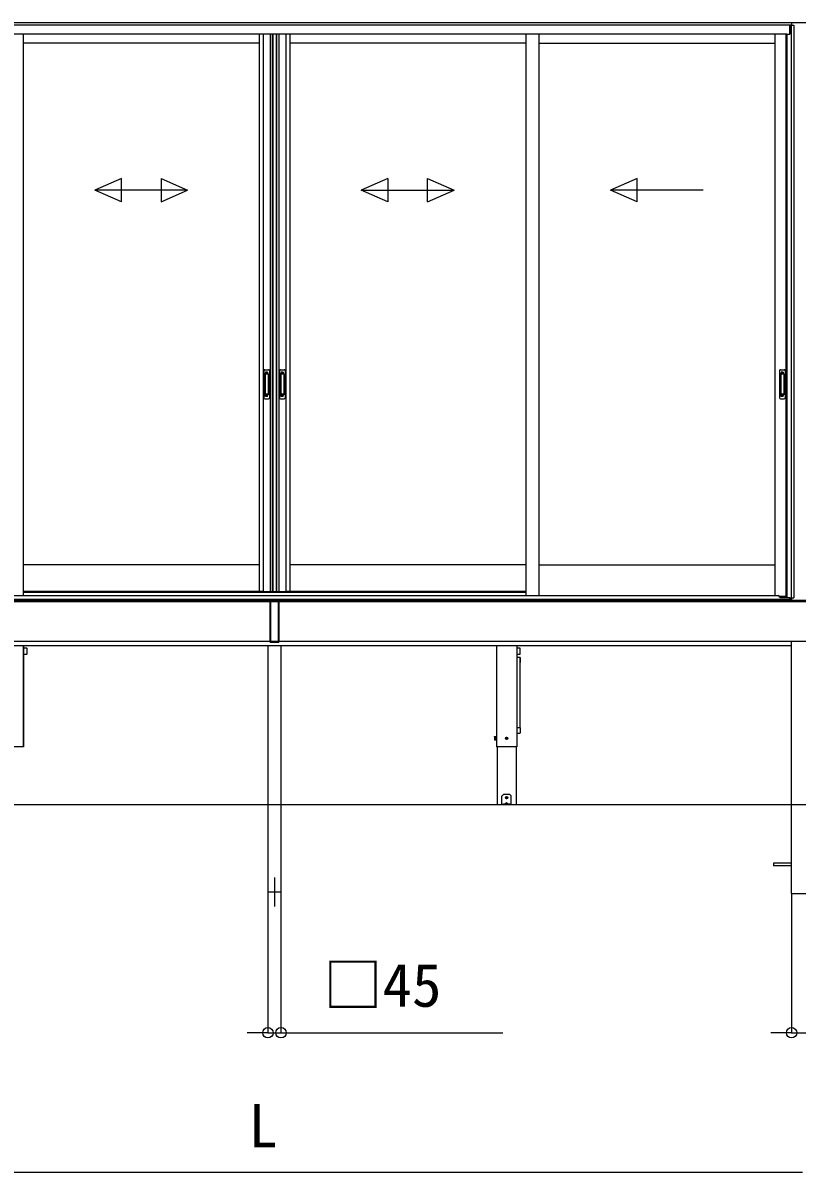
# Model space of a CAD drawing. Units: millimetres, scale not verified. Extents: x -10500 to 10500, y -15600 to 15524.
# Drawn here: x -5854 to -3186, y -7560 to -3600 of the extents above; entities that cross this region are included whole.
import ezdxf
from ezdxf.enums import TextEntityAlignment as Align

# ---------------------------------------------------------------- set-up
doc = ezdxf.new("R2010")
doc.units = ezdxf.units.MM
doc.header["$LTSCALE"] = 80
for name, color, linetype in [('0-3_YKK_12', 2, 'Continuous'), ('0-4_YKK_A1', 4, 'Continuous'), ('0-5_YKK_D', 6, 'Continuous')]:
    doc.layers.add(name, color=color, linetype=linetype)
doc.styles.add('ＭＳ ゴシック', font='')
doc.styles.get('ＭＳ ゴシック').set_extended_font_data('MS Gothic')

msp = doc.modelspace()

# ---------------------------------------------------------------- linework, layer by layer
at = {"layer": '0-3_YKK_12'}
msp.add_line((-4986.8, -6545.5), (-4986.8, -6645.5), dxfattribs=at)
at = {"layer": '0-4_YKK_A1'}
for p, q in [((-3129.3, -3600.5), (-6606.4, -3600.5)), ((-3204.8, -3600.5), (-6606.4, -3600.5)), ((-3204.8, -3600.5), (-3204.8, -3608.5)), ((-3204.3, -3600.5), (-3204.3, -3608.5)), ((-3204.8, -3607.5), (-6606.4, -3607.5)), ((-5853.05, -3638.5), (-5853.05, -5574)), ((-5039.3, -3638.5), (-5039.3, -5559.5)), ((-5026.1, -3638.5), (-5026.1, -5559.5)), ((-5001.5, -3638.5), (-5001.5, -5559.5)), ((-4994.3, -3638.5), (-4994.3, -5559.5)), ((-4992.3, -3638.5), (-4992.3, -5559.5)), ((-4980.5, -3638.5), (-4980.5, -5559.5)), ((-4979.3, -3638.5), (-4979.3, -5559.5)), ((-4972.1, -3638.5), (-4972.1, -5559.5)), ((-4947.5, -3638.5), (-4947.5, -5559.5)), ((-4934.3, -3638.5), (-4934.3, -5559.5)), ((-4120.55, -3638.5), (-4120.55, -5574)), ((-4075.55, -3638.5), (-4075.55, -5574)), ((-3261.8, -3638.5), (-3261.8, -5574)), ((-3224, -3638.5), (-3224, -5577.5)), ((-3220.8, -3638.5), (-3220.8, -5580)), ((-3220.8, -3638.5), (-3209.8, -3638.5)), ((-3210.3, -3638.5), (-3210.3, -3608.5)), ((-3209.8, -3608.5), (-3196.8, -3608.5)), ((-3209.8, -3608.5), (-3209.8, -3638.5)), ((-3205.6, -3608.5), (-3205.6, -5581.5)), ((-3196.8, -3608.5), (-3196.8, -5581.5)), ((-5039.3, -3670.5), (-5853.05, -3670.5)), ((-4120.55, -3670.5), (-4934.3, -3670.5)), ((-4075.55, -3670.5), (-3261.8, -3670.5)), ((-5514.52, -4136.87), (-5606.17, -4176.87)), ((-5514.52, -4216.87), (-5514.52, -4136.87)), ((-5377.83, -4136.87), (-5286.17, -4176.87)), ((-5377.83, -4136.87), (-5377.83, -4216.87)), ((-4595.77, -4136.87), (-4687.43, -4176.87)), ((-4595.77, -4136.87), (-4595.77, -4216.87)), ((-4459.08, -4136.87), (-4367.43, -4176.87)), ((-4459.08, -4216.87), (-4459.08, -4136.87)), ((-3737.02, -4136.87), (-3828.68, -4176.87)), ((-3737.02, -4216.87), (-3737.02, -4136.87)), ((-5514.52, -4216.87), (-5606.17, -4176.87)), ((-5286.17, -4176.87), (-5606.17, -4176.87)), ((-5377.83, -4216.87), (-5286.17, -4176.87)), ((-4687.43, -4176.87), (-4367.43, -4176.87)), ((-4595.77, -4216.87), (-4687.43, -4176.87)), ((-4459.08, -4216.87), (-4367.43, -4176.87)), ((-3508.68, -4176.87), (-3828.68, -4176.87)), ((-3737.02, -4216.87), (-3828.68, -4176.87)), ((-5023.3, -4798.5), (-5023.3, -4892.5)), ((-5020.3, -4795.5), (-5007.3, -4795.5)), ((-5019.5, -4809.5), (-5019.5, -4881.5)), ((-5019.4, -4809.05), (-5019.21, -4810.91)), ((-5019.21, -4811.91), (-5019.21, -4879.09)), ((-5009.1, -4808.5), (-5018.5, -4808.5)), ((-5009.46, -4810.91), (-5018.21, -4810.91)), ((-5010.3, -4803.5), (-5017.3, -4803.5)), ((-5017.3, -4803.51), (-5017.3, -4808)), ((-5010.3, -4805.91), (-5017.3, -4805.91)), ((-5010.3, -4806.41), (-5017.3, -4806.41)), ((-5010.3, -4803.51), (-5010.3, -4808)), ((-5008.47, -4810.91), (-5008.23, -4809.01)), ((-5008.47, -4811.91), (-5008.47, -4879.09)), ((-5008.1, -4809.5), (-5008.1, -4881.5)), ((-5004.3, -4798.5), (-5004.3, -4892.5)), ((-4969.3, -4798.5), (-4969.3, -4892.5)), ((-4966.3, -4795.5), (-4953.3, -4795.5)), ((-4965.5, -4809.5), (-4965.5, -4881.5)), ((-4965.4, -4809.05), (-4965.21, -4810.91)), ((-4965.21, -4811.91), (-4965.21, -4879.09)), ((-4955.1, -4808.5), (-4964.5, -4808.5)), ((-4955.46, -4810.91), (-4964.21, -4810.91)), ((-4956.3, -4803.5), (-4963.3, -4803.5)), ((-4963.3, -4803.51), (-4963.3, -4808)), ((-4956.3, -4805.91), (-4963.3, -4805.91)), ((-4956.3, -4806.41), (-4963.3, -4806.41)), ((-4956.3, -4803.51), (-4956.3, -4808)), ((-4954.47, -4810.91), (-4954.23, -4809.01)), ((-4954.47, -4811.91), (-4954.47, -4879.09)), ((-4954.1, -4809.5), (-4954.1, -4881.5)), ((-4950.3, -4798.5), (-4950.3, -4892.5)), ((-3245.8, -4798.5), (-3245.8, -4892.5)), ((-3242.8, -4795.5), (-3229.8, -4795.5)), ((-3242, -4809.5), (-3242, -4881.5)), ((-3241.9, -4809.05), (-3241.71, -4810.91)), ((-3241.71, -4811.91), (-3241.71, -4879.09)), ((-3231.6, -4808.5), (-3241, -4808.5)), ((-3231.96, -4810.91), (-3240.71, -4810.91)), ((-3232.8, -4803.5), (-3239.8, -4803.5)), ((-3239.8, -4803.51), (-3239.8, -4808)), ((-3232.8, -4805.91), (-3239.8, -4805.91)), ((-3232.8, -4806.41), (-3239.8, -4806.41)), ((-3232.8, -4803.51), (-3232.8, -4808)), ((-3230.97, -4810.91), (-3230.73, -4809.01)), ((-3230.97, -4811.91), (-3230.97, -4879.09)), ((-3230.6, -4809.5), (-3230.6, -4881.5)), ((-3226.8, -4798.5), (-3226.8, -4892.5)), ((-5020.3, -4895.5), (-5007.3, -4895.5)), ((-5019.4, -4881.95), (-5019.21, -4880.09)), ((-5009.1, -4882.5), (-5018.5, -4882.5)), ((-5009.46, -4880.09), (-5018.21, -4880.09)), ((-5017.3, -4887.49), (-5017.3, -4883)), ((-5010.3, -4884.59), (-5017.3, -4884.59)), ((-5010.3, -4885.09), (-5017.3, -4885.09)), ((-5010.3, -4887.5), (-5017.3, -4887.5)), ((-5010.3, -4887.49), (-5010.3, -4883)), ((-5008.23, -4881.99), (-5008.47, -4880.09)), ((-4966.3, -4895.5), (-4953.3, -4895.5)), ((-4965.4, -4881.95), (-4965.21, -4880.09)), ((-4955.1, -4882.5), (-4964.5, -4882.5)), ((-4955.46, -4880.09), (-4964.21, -4880.09)), ((-4963.3, -4887.49), (-4963.3, -4883)), ((-4956.3, -4884.59), (-4963.3, -4884.59)), ((-4956.3, -4885.09), (-4963.3, -4885.09)), ((-4956.3, -4887.5), (-4963.3, -4887.5)), ((-4956.3, -4887.49), (-4956.3, -4883)), ((-4954.23, -4881.99), (-4954.47, -4880.09)), ((-3242.8, -4895.5), (-3229.8, -4895.5)), ((-3241.9, -4881.95), (-3241.71, -4880.09)), ((-3231.6, -4882.5), (-3241, -4882.5)), ((-3231.96, -4880.09), (-3240.71, -4880.09)), ((-3239.8, -4887.49), (-3239.8, -4883)), ((-3232.8, -4884.59), (-3239.8, -4884.59)), ((-3232.8, -4885.09), (-3239.8, -4885.09)), ((-3232.8, -4887.5), (-3239.8, -4887.5)), ((-3232.8, -4887.49), (-3232.8, -4883)), ((-3230.73, -4881.99), (-3230.97, -4880.09)), ((-5039.3, -5467.5), (-5853.05, -5467.5)), ((-4120.55, -5467.5), (-4934.3, -5467.5)), ((-4075.55, -5467.5), (-3261.8, -5467.5)), ((-5027.3, -5559.5), (-5853.05, -5559.5)), ((-5853.05, -5562.5), (-4120.55, -5562.5)), ((-5039.3, -5559.5), (-4981.3, -5559.5)), ((-4992.3, -5559.5), (-4934.3, -5559.5)), ((-4120.55, -5559.5), (-4946.3, -5559.5)), ((-3220.8, -5577.5), (-3245.53, -5577.5)), ((-3245.3, -5580.5), (-3245.3, -5579)), ((-3220.8, -5580), (-3209.8, -5580)), ((-3210.3, -5587.5), (-3210.3, -5580)), ((-3209.8, -5587.5), (-3209.8, -5580)), ((6481.76, -5595.5), (-9346.45, -5595.5)), ((-5001.8, -5590.5), (-7670.8, -5590.5)), ((-3204.8, -5587.5), (-6764.3, -5587.5)), ((-6763.3, -5587.5), (-3210.3, -5587.5)), ((-5001.8, -5591.41), (-5001.8, -5589)), ((-5001.8, -5731.59), (-5001.8, -5591.41)), ((-5000.8, -5588), (-4972.8, -5588)), ((-5000.8, -5588.29), (-5000.8, -5588)), ((-5000.8, -5588.29), (-5000.8, -5590.71)), ((-4972.8, -5588.29), (-5000.8, -5588.29)), ((-4972.8, -5588.29), (-4972.8, -5588)), ((-4972.8, -5590.71), (-4972.8, -5588.29)), ((-4971.8, -5591.41), (-4972.8, -5591.41)), ((-4972.8, -5731.59), (-4972.8, -5591.41)), ((-4971.8, -5589), (-4971.8, -5591.41)), ((-2302.8, -5590.5), (-4971.8, -5590.5)), ((-4971.8, -5591.41), (-4971.8, -5731.59)), ((-3209.8, -5587.5), (-3208.7, -5587.5)), ((-3204.8, -5590.5), (-3204.8, -5587.5)), ((-5001.8, -5732.5), (-7670.8, -5732.5)), ((-5001.8, -5734), (-5001.8, -5731.59)), ((-5001.8, -5731.59), (-5000.8, -5731.59)), ((-5000.8, -5731.59), (-4972.8, -5731.59)), ((-5000.8, -5732.29), (-5000.8, -5731.59)), ((-4972.8, -5732.29), (-5000.8, -5732.29)), ((-5000.8, -5732.29), (-5000.8, -5734.71)), ((-5000.8, -5734.71), (-4972.8, -5734.71)), ((-5000.8, -5734.71), (-5000.8, -5735)), ((-4972.8, -5735), (-5000.8, -5735)), ((-4972.8, -5731.59), (-4971.8, -5731.59)), ((-4972.8, -5732.29), (-4972.8, -5731.59)), ((-4972.8, -5734.71), (-4972.8, -5732.29)), ((-4972.8, -5734.71), (-4972.8, -5735)), ((-4971.8, -5731.59), (-4971.8, -5734)), ((-2302.8, -5732.5), (-4971.8, -5732.5)), ((-6769.3, -5745.5), (-3204.3, -5745.5)), ((-5851.8, -5745.5), (-5851.8, -6095.5)), ((-5851.72, -6095.5), (-5851.72, -5745.5)), ((-5840.6, -5755.3), (-5851, -5755.3)), ((-5851, -5775.7), (-5840.6, -5775.7)), ((-5839.6, -5774.7), (-5839.6, -5756.3)), ((-5009.3, -5745.5), (-5009.3, -6295.5)), ((-4964.3, -5745.5), (-4964.3, -6295.5)), ((-4221.88, -5745.5), (-4221.88, -6095.5)), ((-4221.8, -5745.5), (-4221.8, -6095.5)), ((-4151.8, -5745.5), (-4151.8, -6095.5)), ((-4151.72, -5745.5), (-4151.72, -6095.5)), ((-4140.6, -5755.3), (-4151, -5755.3)), ((-4151, -5775.7), (-4140.6, -5775.7)), ((-4139.6, -5774.7), (-4139.6, -5756.3)), ((-4140.6, -5786.84), (-4151, -5786.84)), ((-4140.6, -5787.09), (-4151, -5787.09)), ((-4140.8, -5787.46), (-4150.8, -5787.46)), ((-4139.8, -6029.08), (-4139.8, -5788.38)), ((-4139.6, -5787.84), (-4139.6, -5804.99)), ((-4151, -6028.71), (-4140.6, -6028.71)), ((-4151, -6047.79), (-4140.6, -6047.79)), ((-4139.6, -6029.64), (-4139.6, -6029.77)), ((-4139.6, -6029.77), (-4139.6, -6030.3)), ((-4139.6, -6030.3), (-4139.6, -6032.86)), ((-4139.6, -6032.86), (-4139.6, -6044.55)), ((-5851.72, -6095.5), (-5921.88, -6095.5)), ((-4228.6, -6060.5), (-4228.15, -6059.73)), ((-4228.6, -6060.5), (-4228.6, -6070.5)), ((-4228.6, -6070.5), (-4228.15, -6071.27)), ((-4228.15, -6059.73), (-4224.6, -6059.73)), ((-4228.15, -6062.61), (-4224.6, -6062.61)), ((-4228.15, -6068.39), (-4224.6, -6068.39)), ((-4228.15, -6071.27), (-4224.6, -6071.27)), ((-4224.6, -6059.73), (-4224.6, -6071.27)), ((-4223.4, -6059.25), (-4221.8, -6059.25)), ((-4151.72, -6095.5), (-4221.88, -6095.5)), ((-4219.45, -6095.5), (-4219.45, -6295.5)), ((-4189.04, -6065), (-4187.94, -6064.98)), ((-4189.04, -6066), (-4187.94, -6066.02)), ((-4187.94, -6064.98), (-4187.42, -6064.88)), ((-4187.94, -6066.02), (-4187.42, -6066.12)), ((-4187.32, -6064.36), (-4187.42, -6064.88)), ((-4187.32, -6066.64), (-4187.42, -6066.12)), ((-4187.3, -6063.26), (-4187.32, -6064.36)), ((-4187.3, -6067.74), (-4187.32, -6066.64)), ((-4186.3, -6063.26), (-4186.28, -6064.36)), ((-4186.3, -6067.74), (-4186.28, -6066.64)), ((-4186.28, -6064.36), (-4186.18, -6064.88)), ((-4186.28, -6066.64), (-4186.18, -6066.12)), ((-4185.66, -6064.98), (-4186.18, -6064.88)), ((-4185.66, -6066.02), (-4186.18, -6066.12)), ((-4184.55, -6065), (-4185.66, -6064.98)), ((-4184.55, -6066), (-4185.66, -6066.02)), ((-4154.15, -6095.5), (-4154.15, -6295.5)), ((7188, -6295.5), (-9346.45, -6295.5)), ((-5009.3, -6295.5), (-5009.3, -6595.5)), ((-4964.3, -6295.5), (-4964.3, -6595.5)), ((-4154.15, -6295.5), (-4219.45, -6295.5)), ((-4202.8, -6292.5), (-4202.8, -6265.33)), ((-4202.8, -6293), (-4202.8, -6292.5)), ((-4202.8, -6295.5), (-4202.8, -6293)), ((-4202.8, -6293), (-4202.21, -6293)), ((-4202.21, -6295.5), (-4202.8, -6295.5)), ((-4197.8, -6259.5), (-4202.21, -6263.91)), ((-4202.21, -6293), (-4197.8, -6293)), ((-4175.8, -6259.5), (-4197.8, -6259.5)), ((-4175.8, -6293), (-4197.8, -6293)), ((-4175.8, -6295.5), (-4197.8, -6295.5)), ((-4188.24, -6288.04), (-4192.7, -6292.5)), ((-4190.8, -6292.08), (-4190.8, -6292.5)), ((-4190.8, -6292.5), (-4182.8, -6292.5)), ((-4190.3, -6293), (-4183.3, -6293)), ((-4189.04, -6270), (-4187.94, -6269.98)), ((-4189.04, -6271), (-4187.94, -6271.02)), ((-4187.94, -6269.98), (-4187.42, -6269.88)), ((-4187.94, -6271.02), (-4187.42, -6271.12)), ((-4187.32, -6269.36), (-4187.42, -6269.88)), ((-4187.32, -6271.64), (-4187.42, -6271.12)), ((-4187.3, -6268.26), (-4187.32, -6269.36)), ((-4187.3, -6272.74), (-4187.32, -6271.64)), ((-4186.3, -6268.26), (-4186.28, -6269.36)), ((-4186.3, -6272.74), (-4186.28, -6271.64)), ((-4186.28, -6269.36), (-4186.18, -6269.88)), ((-4186.28, -6271.64), (-4186.18, -6271.12)), ((-4185.66, -6269.98), (-4186.18, -6269.88)), ((-4185.66, -6271.02), (-4186.18, -6271.12)), ((-4184.55, -6270), (-4185.66, -6269.98)), ((-4184.55, -6271), (-4185.66, -6271.02)), ((-4180.9, -6292.5), (-4185.36, -6288.04)), ((-4182.8, -6292.08), (-4182.8, -6292.5)), ((-4171.39, -6263.91), (-4175.8, -6259.5)), ((-4175.8, -6295.5), (-4175.8, -6293)), ((-4175.8, -6293), (-4171.39, -6293)), ((-4171.39, -6295.5), (-4175.8, -6295.5)), ((-4171.39, -6293), (-4170.8, -6293)), ((-4170.8, -6292.5), (-4170.8, -6265.33)), ((-4170.8, -6292.5), (-4170.8, -6293)), ((-3204.3, -6496), (-3266.8, -6496)), ((-3266.8, -6496), (-3266.8, -6505)), ((-3204.3, -6505), (-3266.8, -6505)), ((-4964.3, -6595.5), (-5009.3, -6595.5)), ((-3204.3, -6600.5), (-3129.3, -6600.5))]:
    msp.add_line(p, q, dxfattribs=at)
for points in [[(-3210.3, -3608.5), (-6606.4, -3608.5), (-6763.3, -3608.5)], [(-3220.8, -3638.5), (-6606.4, -3638.5), (-6652.2, -3638.5), (-6752.8, -3638.5)], [(-6723.3, -5574), (-5853.05, -5574), (-3250.3, -5574)], [(-3245.3, -5580.5), (-3220.8, -5580.5), (-3210.3, -5580.5)], [(-3208.7, -5587.5), (-3208.7, -5581.5), (-3196.8, -5581.5)], [(-3204.3, -5581.5), (-3204.3, -5587.5), (-3204.3, -5590.5)], [(-5000.8, -5590.71), (-5000.8, -5591.41), (-5001.8, -5591.41)], [(-5000.8, -5590.71), (-4972.8, -5590.71), (-4972.8, -5591.41), (-5000.8, -5591.41), (-5000.8, -5731.59)], [(-3204.3, -6600.5), (-3204.3, -6295.5), (-3204.3, -5732.5)], [(-4139.6, -6044.55), (-4139.6, -6046.6), (-4139.6, -6046.79)], [(-4221.8, -6071.75), (-4223.4, -6071.75), (-4223.4, -6059.25)], [(-4197.8, -6293), (-4197.8, -6295.5), (-4202.21, -6295.5)], [(-4170.8, -6293), (-4170.8, -6295.5), (-4171.39, -6295.5)]]:
    msp.add_lwpolyline(points, dxfattribs=at)
msp.add_lwpolyline([(-4224.6, -6059.75), (-4223.4, -6059.75), (-4223.4, -6071.25), (-4224.6, -6071.25)], close=True, dxfattribs=at)
for centre, radius in [((-4186.8, -6065.5), 4), ((-4184.68, -6067.62), 0.3), ((-4186.8, -6270.5), 4), ((-4184.68, -6272.62), 0.3)]:
    msp.add_circle(centre, radius, dxfattribs=at)
for centre, radius, start, end in [((-5020.3, -4798.5), 3, 90, 180), ((-5018.5, -4809.5), 1, 90, 180), ((-5018.21, -4811.91), 1, 90, 180), ((-5009.47, -4811.91), 1, 0, 90), ((-5009.1, -4809.5), 1, 0, 90), ((-5007.3, -4798.5), 3, 0, 90), ((-4966.3, -4798.5), 3, 90, 180), ((-4964.5, -4809.5), 1, 90, 180), ((-4964.21, -4811.91), 1, 90, 180), ((-4955.47, -4811.91), 1, 0, 90), ((-4955.1, -4809.5), 1, 0, 90), ((-4953.3, -4798.5), 3, 0, 90), ((-3242.8, -4798.5), 3, 90, 180), ((-3241, -4809.5), 1, 90, 180), ((-3240.71, -4811.91), 1, 90, 180), ((-3231.97, -4811.91), 1, 0, 90), ((-3231.6, -4809.5), 1, 0, 90), ((-3229.8, -4798.5), 3, 0, 90), ((-5020.3, -4892.5), 3, 180, 270), ((-5018.5, -4881.5), 1, 180, 270), ((-5018.21, -4879.09), 1, 180, 270), ((-5009.47, -4879.09), 1, 270, 0), ((-5009.1, -4881.5), 1, 270, 0), ((-5007.3, -4892.5), 3, 270, 0), ((-4966.3, -4892.5), 3, 180, 270), ((-4964.5, -4881.5), 1, 180, 270), ((-4964.21, -4879.09), 1, 180, 270), ((-4955.47, -4879.09), 1, 270, 0), ((-4955.1, -4881.5), 1, 270, 0), ((-4953.3, -4892.5), 3, 270, 0), ((-3242.8, -4892.5), 3, 180, 270), ((-3241, -4881.5), 1, 180, 270), ((-3240.71, -4879.09), 1, 180, 270), ((-3231.97, -4879.09), 1, 270, 0), ((-3231.6, -4881.5), 1, 270, 0), ((-3229.8, -4892.5), 3, 270, 0), ((-3250.3, -5579), 5, 0, 90), ((-5000.8, -5589), 1, 90, 180), ((-5000.92, -5589.18), 0.893, 81.95053, 168.57825), ((-5000.92, -5591.59), 0.893, 81.95053, 168.57825), ((-4972.8, -5589), 1, 0, 90), ((-4972.67, -5589.18), 0.893, 11.42175, 98.04947), ((-4972.67, -5591.59), 0.893, 11.42175, 98.04947), ((-5000.92, -5731.41), 0.893, 191.42175, 278.04947), ((-5000.8, -5734), 1, 180, 270), ((-5000.92, -5733.82), 0.893, 191.42175, 278.04947), ((-4972.67, -5731.41), 0.893, 261.95053, 348.57825), ((-4972.8, -5734), 1, 270, 0), ((-4972.67, -5733.82), 0.893, 261.95053, 348.57825), ((-5851, -5756.3), 1, 90, 136.07133), ((-5851, -5774.7), 1, 223.92867, 270), ((-5840.6, -5756.3), 1, 0, 90), ((-5840.6, -5774.7), 1, 270, 0), ((-4151, -5756.3), 1, 90, 136.07133), ((-4151, -5774.7), 1, 223.92867, 270), ((-4140.6, -5756.3), 1, 0, 90), ((-4140.6, -5774.7), 1, 270, 0), ((-4151, -5787.84), 1, 90, 136.07133), ((-4151.01, -5788.11), 1.03, 89.33234, 133.67747), ((-4150.84, -5788.42), 0.964, 87.79679, 156.39643), ((-4140.76, -5788.42), 0.964, 2.3873, 92.20321), ((-4140.6, -5787.84), 1, 0, 90), ((-4140.56, -5788.05), 0.964, 2.3873, 92.20321), ((-4140.48, -5804.99), 0.881, 320.61871, 359.66491), ((-4151.04, -6029.68), 0.964, 87.79679, 135.1392), ((-4151, -6046.79), 1, 223.92867, 270), ((-4140.56, -6029.68), 0.964, 2.3873, 92.20321), ((-4140.6, -6046.79), 1, 270, 0), ((-4226.04, -6061.17), 2.56, 145.61708, 214.38292), ((-4219.05, -6065.5), 9.55, 162.41276, 197.58724), ((-4226.04, -6069.83), 2.56, 145.61708, 214.38292), ((-4186.8, -6065.5), 2.3, 167.44414, 192.55586), ((-4186.8, -6065.5), 2.3, 77.44414, 102.55586), ((-4186.8, -6065.5), 2.3, 257.44414, 282.55586), ((-4186.8, -6065.5), 2.3, 347.44414, 12.55586), ((-4200.8, -6265.33), 2, 135, 180), ((-4189.8, -6292.08), 1, 126.03188, 180), ((-4190.3, -6292.5), 0.5, 180, 270), ((-4186.8, -6296.2), 6.1, 53.96812, 126.03188), ((-4186.8, -6270.5), 2.3, 167.44414, 192.55586), ((-4186.8, -6270.5), 2.3, 77.44414, 102.55586), ((-4186.8, -6270.5), 2.3, 257.44414, 282.55586), ((-4186.8, -6270.5), 2.3, 347.44414, 12.55586), ((-4183.3, -6292.5), 0.5, 270, 0), ((-4183.8, -6292.08), 1, 0, 53.96812), ((-4172.8, -6265.33), 2, 0, 45)]:
    msp.add_arc(centre, radius, start, end, dxfattribs=at)
for centre, major_axis, ratio, start_param, end_param in [((-4192.2, -6292.5), (0.688, 0.425), 0.381966, 2.1243707, 3.695167), ((-4186.8, -6290.93), (0, -3.54), 0.707107, 2.5261129, 3.7570724), ((-4181.4, -6292.5), (0.688, -0.425), 0.381966, 5.7296109, 7.3004073)]:
    msp.add_ellipse(centre, major_axis=major_axis, ratio=ratio, start_param=start_param, end_param=end_param, dxfattribs=at)
at = {"layer": '0-5_YKK_D'}
for p, q in [((-5009.3, -6596.5), (-5009.3, -7081.5)), ((-4964.3, -6596.5), (-4964.3, -7081.5)), ((-3204.3, -6601.5), (-3204.3, -7081.5)), ((-5009.3, -7080.5), (-5081.3, -7080.5)), ((-5009.3, -7080.5), (-4964.3, -7080.5)), ((-4964.3, -7080.5), (-4200.16, -7080.5)), ((-3204.3, -7080.5), (-3276.3, -7080.5)), ((-3204.3, -7080.5), (-3129.3, -7080.5)), ((-6806.8, -7560.5), (-3166.8, -7560.5))]:
    msp.add_line(p, q, dxfattribs=at)
for centre in [(-5009.3, -7080.5), (-4964.3, -7080.5), (-3204.3, -7080.5)]:
    msp.add_circle(centre, 18, dxfattribs=at)

# ---------------------------------------------------------------- texts
at = {"layer": '0-5_YKK_D', "style": 'ＭＳ ゴシック'}
for s, p in [('□45', (-4818.55, -7035.86)), ('L', (-5076.63, -7520.5))]:
    msp.add_text(s, height=149.6, dxfattribs=at).set_placement(p, align=Align.BOTTOM_LEFT)

doc.saveas('drawing.dxf')
